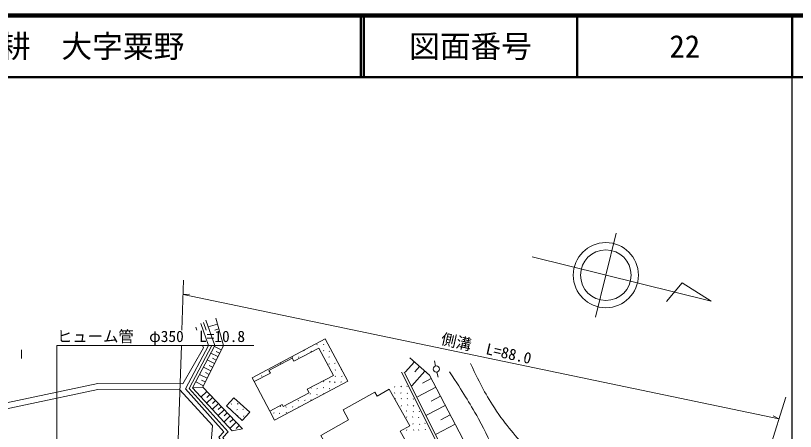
# Model space of a CAD drawing. Units: millimetres, scale not verified. Extents: x 40000 to 680000, y 20000 to 380000.
# Drawn here: x 452572 to 579500, y 312375 to 380000 of the extents above; entities that cross this region are included whole.
import ezdxf
from ezdxf.enums import TextEntityAlignment as Align

# ---------------------------------------------------------------- set-up
doc = ezdxf.new("R2010")
doc.units = ezdxf.units.MM
doc.header["$LTSCALE"] = 1000
for name, color, linetype, lineweight in [('M-BGD', 7, 'Continuous', 13), ('M-STR-HTXT', 7, 'Continuous', 13), ('M-TTL', 2, 'Continuous', 140), ('M-TTL-BAND', 7, 'Continuous', 25), ('M-TTL-LINE', 7, 'Continuous', 50)]:
    doc.layers.add(name, color=color, linetype=linetype, lineweight=lineweight)
doc.layers.add('M-TTL-TXT', color=7, linetype='Continuous')
doc.styles.add('ＭＳ ゴシック', font='')
doc.styles.get('ＭＳ ゴシック').set_extended_font_data('MS Gothic')

msp = doc.modelspace()

# ---------------------------------------------------------------- linework, layer by layer
at = {"layer": 'M-BGD'}
for p, q in [((483606, 328861), (483172, 330091)), ((482075, 328861), (481904, 329323)), ((485431, 329802), (483920, 329377)), ((485643, 329047), (484981, 328861)), ((486049, 325657), (484939, 326208)), ((486347, 326257), (486139, 326361)), ((501590, 326444), (501660, 326515)), ((502690, 326474), (502761, 326545)), ((453513, 325614), (453513, 324214)), ((485498, 324547), (484359, 325113)), ((485774, 325102), (485219, 325378)), ((499510, 325462), (499580, 325533)), ((500641, 325364), (500711, 325435)), ((502669, 325458), (502740, 325529)), ((503607, 325352), (503678, 325423)), ((484933, 323409), (483764, 323989)), ((485215, 323978), (484646, 324261)), ((497551, 324413), (497621, 324484)), ((498626, 324405), (498696, 324475)), ((503582, 324437), (503653, 324508)), ((517484, 323695), (515971, 321990)), ((520935, 322998), (520743, 323842)), ((484352, 322240), (483153, 322835)), ((484642, 322824), (484058, 323114)), ((495682, 323441), (495753, 323512)), ((503571, 323294), (503641, 323365)), ((504501, 323416), (504571, 323487)), ((504597, 322333), (504668, 322403)), ((505555, 322382), (505614, 322441)), ((518336, 322939), (517580, 322086)), ((483757, 321041), (482526, 321652)), ((484055, 321640), (483455, 321938)), ((492605, 321352), (492676, 321423)), ((504598, 321281), (504669, 321352)), ((505637, 321308), (505708, 321379)), ((519189, 322182), (517071, 319795)), ((521349, 321179), (521157, 322023)), ((483146, 319810), (481883, 320437)), ((483451, 320426), (482836, 320731)), ((491087, 321072), (491409, 320470)), ((502673, 320436), (502743, 320506)), ((503677, 320408), (503748, 320479)), ((504495, 320338), (504565, 320409)), ((505523, 320380), (505594, 320451)), ((520206, 320985), (518793, 320244)), ((483027, 319571), (481352, 319435)), ((483717, 318847), (482747, 317924)), ((500630, 319395), (500701, 319465)), ((501620, 319303), (501690, 319374)), ((502661, 319454), (502732, 319525)), ((503636, 319296), (503707, 319367)), ((514225, 319579), (514296, 319650)), ((514256, 318568), (514326, 318638)), ((515247, 318585), (515318, 318655)), ((515298, 319647), (515369, 319718)), ((516232, 319664), (516302, 319735)), ((516314, 318528), (516384, 318599)), ((520947, 319572), (517966, 318009)), ((484640, 317878), (483656, 316941)), ((484178, 318362), (483694, 317901)), ((485108, 317385), (484616, 316917)), ((498542, 317346), (498613, 317416)), ((499613, 317385), (499684, 317456)), ((500518, 318452), (500589, 318523)), ((500604, 317473), (500674, 317544)), ((501595, 318326), (501666, 318397)), ((502640, 318453), (502710, 318524)), ((514335, 317642), (514405, 317713)), ((515322, 317681), (515392, 317752)), ((516291, 317655), (516362, 317726)), ((517270, 317599), (517341, 317669)), ((521729, 318081), (520238, 317300)), ((485577, 316893), (484578, 315942)), ((486052, 316394), (485553, 315918)), ((487650, 316807), (487720, 316878)), ((488710, 316820), (488781, 316891)), ((495653, 316416), (495724, 316487)), ((496544, 316289), (496615, 316359)), ((497622, 316326), (497693, 316397)), ((498681, 316314), (498752, 316385)), ((515330, 316504), (515401, 316575)), ((516355, 316632), (516426, 316703)), ((517306, 316505), (517377, 316576)), ((522510, 316591), (519475, 314999)), ((486528, 315894), (485513, 314929)), ((487493, 314880), (486463, 313900)), ((487010, 315387), (486503, 314905)), ((488608, 315885), (488678, 315955)), ((488674, 314886), (488745, 314957)), ((489580, 315909), (489651, 315980)), ((489665, 314810), (489736, 314881)), ((494726, 314188), (493936, 315668)), ((494562, 315329), (494632, 315400)), ((495492, 315285), (495563, 315356)), ((496591, 315368), (496661, 315438)), ((516165, 315659), (516235, 315730)), ((517289, 315548), (517359, 315619)), ((518238, 315576), (518309, 315647)), ((523306, 315073), (521789, 314278)), ((488473, 313851), (487428, 312856)), ((487983, 314365), (487468, 313875)), ((516208, 314651), (516278, 314721)), ((517168, 314677), (517239, 314747)), ((517230, 313562), (517301, 313633)), ((518160, 314600), (518231, 314671)), ((518313, 313498), (518384, 313569)), ((519190, 313647), (519261, 313718)), ((524102, 313556), (521011, 311935)), ((487796, 312457), (489498, 312773)), ((488970, 313328), (488448, 312831)), ((516185, 312546), (516256, 312616)), ((517343, 312579), (517414, 312650)), ((518159, 312569), (518229, 312640)), ((519231, 312655), (519302, 312726))]:
    msp.add_line(p, q, dxfattribs=at)
for points in [[(483525, 330461), (485020, 326361), (481352, 319435), (487796, 312457)], [(489498, 312773), (483027, 319571), (486398, 326361), (485160, 330765)], [(459528, 298338), (476537, 300462), (486630, 309820), (485672, 311431), (486490, 312319), (480222, 319291), (483958, 326361), (482700, 329924)], [(431267, 322831), (437006, 316966), (441531, 314992), (465982, 320152), (479778, 320091), (483149, 325952), (482999, 326361)], [(459569, 297839), (476759, 299986), (487266, 309728), (486293, 311367), (487166, 312315), (480827, 319366), (484502, 326321), (484488, 326361)], [(494726, 314188), (506628, 320541), (502960, 327411), (491087, 321072)], [(516736, 324359), (519918, 321536), (532646, 297260), (537573, 291871), (531209, 292025), (530080, 291358), (528850, 293915)], [(515393, 321982), (521292, 310260), (528092, 295141), (528317, 293888)], [(528850, 293915), (528700, 294850), (528479, 295514), (521576, 310549), (515811, 322030)]]:
    msp.add_lwpolyline(points, dxfattribs=at)
at = {"layer": 'M-BGD', "lineweight": 18}
for points in [[(501953, 325928), (504290, 321489), (500050, 319258), (500358, 318672), (496122, 316442), (495967, 316737), (493936, 315668), (491409, 320470), (494048, 321858), (493812, 322306), (497613, 324306), (497887, 323787)], [(510620, 296970), (506392, 304445), (505367, 303866), (503763, 306701), (504788, 307281), (502269, 311734), (506766, 314278), (505868, 315865), (511019, 318778), (511400, 318104), (513389, 319229), (516753, 313281), (515181, 312392), (517347, 308564), (515409, 307468), (514961, 308261), (512514, 306876), (516300, 300182)]]:
    msp.add_lwpolyline(points, close=True, dxfattribs=at)
at = {"layer": 'M-BGD'}
for points in [[(453273, 299246), (452502, 302236), (448881, 302049), (442379, 314177), (465982, 319187), (479307, 319157), (484617, 313344), (484390, 310580)], [(486877, 316509), (489465, 314173), (490681, 315520), (488093, 317856)]]:
    msp.add_lwpolyline(points, close=True, dxfattribs=at)
msp.add_circle((521046, 322511), 500, dxfattribs=at)
for points, knots in [([(526604, 323414), (528394, 319720), (528964, 318550), (530864, 315664), (532780, 312754), (534339, 311475), (536355, 308633), (538512, 305593), (538901, 303303), (541385, 300524), (542798, 298943), (543654, 297999), (545542, 297034), (547954, 295801), (549563, 295718), (552061, 294673), (553582, 294036), (554301, 293370), (555858, 292825), (557395, 292288), (558342, 292238), (559964, 292107), (561444, 291987), (562338, 291791), (563762, 292209), (564888, 292540), (565301, 293201), (566277, 293852), (567166, 294444), (567602, 294873), (568536, 295391), (569499, 295926), (569903, 296070), (571122, 296514)], [0, 0, 0, 0, 1, 1, 1, 2, 2, 2, 3, 3, 3, 4, 4, 4, 5, 5, 5, 6, 6, 6, 7, 7, 7, 8, 8, 8, 9, 9, 9, 10, 10, 10, 11, 11, 11, 11]), ([(523216, 322038), (525557, 318474), (526193, 317437), (527938, 314391), (530335, 310205), (530762, 307340), (533481, 303356), (535006, 301121), (535886, 299831), (537895, 298018), (540579, 295595), (541962, 293914), (545234, 292373), (547150, 291470), (548401, 291429), (550418, 290781), (553430, 289814), (555074, 289145), (558065, 288113), (559647, 287566), (560475, 287037), (562120, 286727), (563421, 286481), (564189, 286752), (565507, 286881), (566552, 286983), (566913, 287034), (568171, 287239)], [0, 0, 0, 0, 1, 1, 1, 2, 2, 2, 3, 3, 3, 4, 4, 4, 5, 5, 5, 6, 6, 6, 7, 7, 7, 8, 8, 8, 9, 9, 9, 9])]:
    msp.add_open_spline(points, degree=3, knots=knots, dxfattribs=at)
at = {"layer": 'M-STR-HTXT'}
for p, q in [((550339, 344633), (546952, 330928)), ((536653, 340745), (565777, 333547)), ((479638, 328861), (479915, 336963)), ((561061, 336530), (558501, 333527)), ((565777, 333547), (561061, 336530)), ((479836, 334650), (480866, 334691)), ((479836, 334650), (576823, 314431)), ((478624, 299149), (479553, 326361)), ((490553, 326361), (491341, 326361)), ((563077, 271229), (577941, 317946)), ((576823, 314431), (575895, 314879))]:
    msp.add_line(p, q, dxfattribs=at)
msp.add_lwpolyline([(459303, 295541), (459303, 326361), (490553, 326361)], dxfattribs=at)
for radius in [5294, 4118]:
    msp.add_circle((548645, 337781), radius, dxfattribs=at)
at = {"layer": 'M-TTL'}
msp.add_line((680000, 380000), (40000, 380000), dxfattribs=at)
at = {"layer": 'M-TTL-BAND'}
msp.add_line((579000, 20000), (579000, 370000), dxfattribs=at)
at = {"layer": 'M-TTL-LINE'}
for p, q in [((508747, 380000), (508747, 370000)), ((509247, 380000), (509247, 370000)), ((543997, 380000), (543997, 370000)), ((579000, 380000), (579000, 370000)), ((40000, 370000), (680000, 370000))]:
    msp.add_line(p, q, dxfattribs=at)

# ---------------------------------------------------------------- texts
at = {"layer": 'M-STR-HTXT', "style": 'ＭＳ ゴシック'}
msp.add_text('ヒューム管\u3000φ350  L=10.8', height=1833, dxfattribs=at).set_placement((459303, 326361), align=Align.BOTTOM_LEFT)
msp.add_text('側溝\u3000L=88.0', height=1833, rotation=347.321, dxfattribs=at).set_placement((528864, 324429), align=Align.BOTTOM_CENTER)
at = {"layer": 'M-TTL-TXT', "style": 'ＭＳ ゴシック'}
msp.add_text('下関市豊北町大字田耕\u3000大字粟野', height=3666, dxfattribs=at).set_placement((405024, 375000), align=Align.MIDDLE_LEFT)
for s, p in [('図面番号', (526622, 375000)), ('22', (561497, 375000))]:
    msp.add_text(s, height=3666, dxfattribs=at).set_placement(p, align=Align.MIDDLE_CENTER)

doc.saveas('drawing.dxf')
